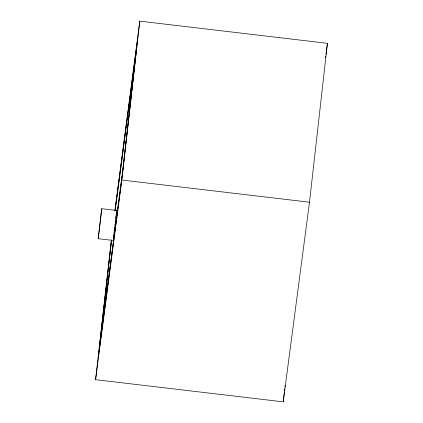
<?xml version="1.0" encoding="UTF-8"?>
<svg xmlns="http://www.w3.org/2000/svg" width="423" height="423" viewBox="0 0 423 423"><rect width="100%" height="100%" fill="white"/><g stroke="black" fill="none" stroke-linecap="round" stroke-linejoin="round"><path stroke-width="0.63" d="M98.21 238.694L101.747 208.692L116.759 210.469L115.183 224.909L113.221 240.47L98.21 238.694L101.747 208.692M113.221 240.47L113.364 238.741M113.602 236.473L113.803 234.659M114.882 210.321L139.786 21.15L327.423 43.32L309.499 202.205L283.214 401.85L95.577 379.68L111.355 239.836M111.508 240.142L98.659 354.062L122.58 172.383L137.274 42.099L115.077 210.707M111.545 240.216L99.268 349.065L122.659 171.378L136.64 47.45L115.141 210.765M95.577 379.68L121.861 180.034L139.786 21.15M283.214 401.85L284.325 391.999M284.473 390.688L284.695 388.721M284.917 386.749L285.065 385.438M114.004 232.862L114.21 231.08M114.422 229.245L114.644 227.315M114.871 225.38L115.03 224.079M115.262 222.128L115.484 220.288M115.706 218.453L115.944 216.534M116.103 215.254L116.425 212.758M325.525 57.718L325.699 56.412M325.953 54.445L326.212 52.484M326.387 51.172L327.423 43.32M116.648 211.125L116.759 210.469M121.861 180.034L309.499 202.205"/></g></svg>
